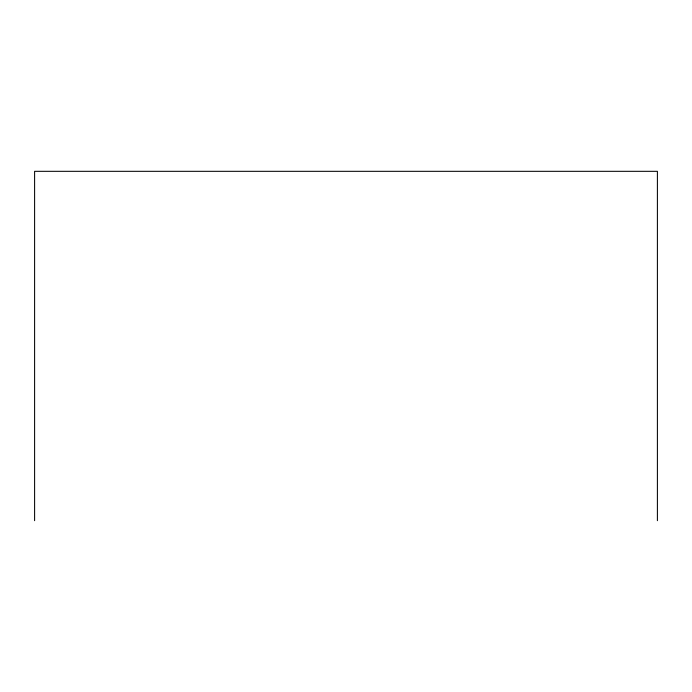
<?xml version="1.0" encoding="UTF-8"?>
<svg xmlns="http://www.w3.org/2000/svg" width="692" height="692" viewBox="0 0 692 692"><rect width="100%" height="100%" fill="white"/><g stroke="black" fill="none" stroke-linecap="round" stroke-linejoin="round"><path stroke-width="1.04" d="M657.4 520.678L657.4 171.322L34.6 171.322L34.6 520.678"/></g></svg>
